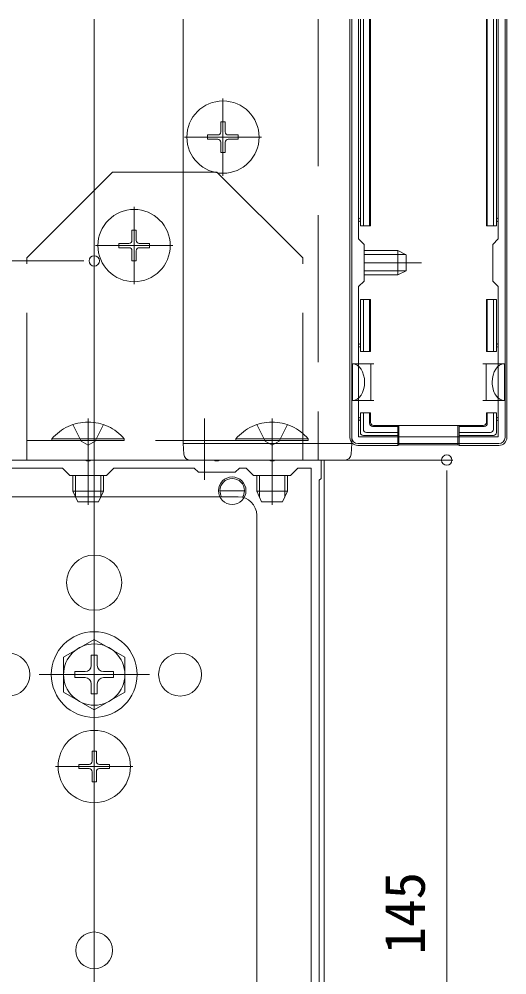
# Model space of a CAD drawing. Units: millimetres, scale not verified. Extents: x -990 to 990, y -1598 to 1604.
# Drawn here: x 707.8 to 787.3, y 345 to 501 of the extents above; entities that cross this region are included whole.
import ezdxf
from ezdxf.enums import TextEntityAlignment as Align

# ---------------------------------------------------------------- set-up
doc = ezdxf.new("R2010")
doc.units = ezdxf.units.MM
doc.header["$LTSCALE"] = 8
doc.linetypes.add('CHAIN2', pattern=[12, 9, -1, 1, -1])
doc.linetypes.add('DASHED3', pattern=[4, 3, -1])
for name, color, linetype, lineweight in [('0-2_YKK_ZWAK', 2, 'Continuous', 9), ('0-3_YKK_11', 4, 'Continuous', 9), ('0-4_YKK_12', 7, 'Continuous', 9), ('0-5_YKK_13', 6, 'Continuous', 9)]:
    doc.layers.add(name, color=color, linetype=linetype, lineweight=lineweight)
doc.styles.add('ＭＳ ゴシック', font='')
doc.styles.get('ＭＳ ゴシック').set_extended_font_data('MS Gothic')

msp = doc.modelspace()

# ---------------------------------------------------------------- linework, layer by layer
at = {"layer": '0-2_YKK_ZWAK'}
for p, q in [((720, 500.974), (720, 267.024)), ((734.5, 431.724), (734.5, 500.974)), ((762, 431.724), (762, 500.974)), ((762, 431.724), (734.5, 431.724)), ((706.5, 429.024), (756.5, 429.024)), ((757.5, 429.024), (757.5, 279.024))]:
    msp.add_line(p, q, dxfattribs=at)
at = {"layer": '0-2_YKK_ZWAK', "linetype": 'DASHED3'}
msp.add_line((756.5, 500.974), (756.5, 429.024), dxfattribs=at)
at = {"layer": '0-2_YKK_ZWAK'}
msp.add_circle((742.5, 424.024), 2.25, dxfattribs=at)
at = {"layer": '0-3_YKK_11'}
for p, q in [((761.7, 432.721), (761.7, 500.974)), ((763.4, 500.974), (763.4, 467.224)), ((763.9, 467.224), (763.9, 500.974)), ((764.9, 500.974), (764.9, 467.224)), ((765.048, 500.974), (765.048, 467.224)), ((783.952, 500.974), (783.952, 467.224)), ((784.1, 500.974), (784.1, 467.224)), ((785.1, 500.974), (785.1, 467.224)), ((785.6, 467.224), (785.6, 500.974)), ((787.3, 432.721), (787.3, 500.974)), ((741.35, 484.224), (740.65, 484.224)), ((740.65, 484.224), (740.65, 482.574)), ((741.35, 484.224), (741.35, 482.574)), ((738.5, 482.074), (738.5, 481.374)), ((740.15, 482.074), (738.5, 482.074)), ((743.5, 482.074), (741.85, 482.074)), ((743.5, 482.074), (743.5, 481.374)), ((740.15, 481.374), (738.5, 481.374)), ((740.65, 480.874), (740.65, 479.224)), ((741.35, 480.874), (741.35, 479.224)), ((743.5, 481.374), (741.85, 481.374)), ((741.35, 479.224), (740.65, 479.224)), ((726.85, 466.524), (726.15, 466.524)), ((726.15, 466.524), (726.15, 464.874)), ((726.85, 466.524), (726.85, 464.874)), ((763.4, 467.224), (763.9, 467.224)), ((764.9, 467.224), (763.9, 467.224)), ((764.9, 467.224), (765.048, 467.224)), ((784.1, 467.224), (783.952, 467.224)), ((784.1, 467.224), (785.1, 467.224)), ((785.1, 467.224), (785.6, 467.224)), ((724, 464.374), (724, 463.674)), ((725.65, 464.374), (724, 464.374)), ((725.65, 463.674), (724, 463.674)), ((726.15, 463.174), (726.15, 461.524)), ((726.85, 463.174), (726.85, 461.524)), ((729, 464.374), (727.35, 464.374)), ((729, 463.674), (727.35, 463.674)), ((729, 464.374), (729, 463.674)), ((764, 463.224), (769.5, 463.224)), ((770.9, 462.524), (769.5, 463.224)), ((764, 462.57), (770.809, 462.57)), ((770.9, 459.924), (770.9, 462.524)), ((726.85, 461.524), (726.15, 461.524)), ((764, 459.878), (770.809, 459.878)), ((770.9, 459.924), (769.5, 459.224)), ((763.4, 455.224), (763.4, 446.724)), ((763.9, 455.224), (763.4, 455.224)), ((764.9, 455.224), (764.9, 446.724)), ((764.9, 455.224), (765.048, 455.224)), ((765.048, 455.224), (765.048, 446.724)), ((783.952, 455.224), (783.952, 446.724)), ((784.1, 455.224), (783.952, 455.224)), ((785.1, 455.224), (784.1, 455.224)), ((785.1, 455.224), (785.1, 446.724)), ((785.6, 455.224), (785.1, 455.224)), ((785.6, 446.724), (785.6, 455.224)), ((763.4, 446.724), (763.9, 446.724)), ((764.9, 446.724), (763.9, 446.724)), ((764.9, 446.724), (765.048, 446.724)), ((784.1, 446.724), (783.952, 446.724)), ((785.1, 446.724), (785.6, 446.724)), ((762.1, 444.724), (763.6, 444.724)), ((762.1, 438.724), (762.1, 444.724)), ((765.6, 444.724), (765.1, 444.724)), ((783.9, 444.724), (783.4, 444.724)), ((785.4, 444.724), (786.9, 444.724)), ((786.9, 438.724), (786.9, 444.724)), ((763.6, 438.724), (762.1, 438.724)), ((765.1, 438.724), (765.6, 438.724)), ((783.4, 438.724), (783.9, 438.724)), ((786.9, 438.724), (785.4, 438.724)), ((763.9, 434.017), (763.9, 436.724)), ((763.9, 436.724), (764.9, 436.724)), ((764.9, 436.724), (764.9, 435.024)), ((764.9, 436.724), (765.048, 436.724)), ((765.048, 436.724), (765.048, 435.172)), ((783.952, 436.724), (783.952, 435.172)), ((784.1, 436.724), (783.952, 436.724)), ((784.1, 436.724), (784.1, 435.024)), ((785.1, 436.724), (784.1, 436.724)), ((785.1, 436.724), (785.1, 434.017)), ((785.6, 436.724), (785.1, 436.724)), ((785.6, 433.524), (785.6, 436.724)), ((765.4, 434.524), (769.5, 434.524)), ((765.548, 434.672), (769.5, 434.672)), ((769.5, 434.524), (769.5, 434.672)), ((779.5, 434.672), (769.5, 434.672)), ((769.5, 434.524), (769.5, 433.524)), ((779.3, 434.672), (779.3, 431.516)), ((783.452, 434.672), (779.5, 434.672)), ((779.5, 434.524), (779.5, 434.672)), ((783.6, 434.524), (779.5, 434.524)), ((779.5, 434.524), (779.5, 433.524)), ((763.9, 433.024), (769.5, 433.024)), ((769.5, 433.524), (764.393, 433.524)), ((769.5, 433.024), (769.5, 433.524)), ((769.5, 433.024), (769.5, 431.424)), ((784.607, 433.524), (779.5, 433.524)), ((779.5, 433.524), (779.5, 433.024)), ((779.5, 433.024), (785.1, 433.024)), ((779.5, 433.024), (779.5, 431.424)), ((734.608, 429.963), (734.5, 431.724)), ((734.5, 431.724), (762, 431.724)), ((762, 431.724), (761.892, 429.963)), ((769.5, 431.424), (762.998, 431.424)), ((769.5, 431.424), (769.7, 431.516)), ((779.5, 431.424), (779.3, 431.516)), ((779.5, 431.424), (786.002, 431.424)), ((735.606, 429.024), (760.894, 429.024)), ((743.5, 423.024), (691.5, 423.024)), ((720, 423.024), (720, 418.024)), ((740.5, 424.024), (744.5, 424.024)), ((746.5, 308.024), (746.5, 420.024)), ((720, 399.774), (715, 396.887)), ((720, 399.774), (725, 396.887)), ((715, 391.161), (715, 396.887)), ((719.5, 397.174), (719.5, 395.524)), ((719.5, 397.174), (720.5, 397.174)), ((720.5, 397.174), (720.5, 395.524)), ((725, 396.887), (725, 391.161)), ((718.5, 394.524), (716.85, 394.524)), ((716.85, 393.524), (716.85, 394.524)), ((718.5, 393.524), (716.85, 393.524)), ((723.15, 394.524), (721.5, 394.524)), ((723.15, 393.524), (721.5, 393.524)), ((723.15, 394.524), (723.15, 393.524)), ((719.5, 392.524), (719.5, 390.874)), ((720.5, 392.524), (720.5, 390.874)), ((720, 388.274), (715, 391.161)), ((720.5, 390.874), (719.5, 390.874)), ((720, 388.274), (725, 391.161)), ((719.65, 381.524), (720.35, 381.524)), ((719.65, 381.524), (719.65, 379.874)), ((720.35, 381.524), (720.35, 379.874)), ((717.5, 379.374), (717.5, 378.674)), ((717.5, 379.374), (719.15, 379.374)), ((720.85, 379.374), (722.5, 379.374)), ((722.5, 379.374), (722.5, 378.674)), ((717.5, 378.674), (719.15, 378.674)), ((719.65, 378.174), (719.65, 376.524)), ((720.35, 378.174), (720.35, 376.524)), ((720.85, 378.674), (722.5, 378.674)), ((719.65, 376.524), (720.35, 376.524))]:
    msp.add_line(p, q, dxfattribs=at)
at = {"layer": '0-3_YKK_11', "linetype": 'CHAIN2'}
for p, q in [((741, 475.424), (741, 488.024)), ((747.3, 481.724), (734.7, 481.724)), ((726.5, 457.724), (726.5, 470.324)), ((726.5, 469.324), (726.5, 458.724)), ((732.8, 464.024), (720.2, 464.024)), ((721.2, 464.024), (731.8, 464.024)), ((764, 461.224), (773.4, 461.224)), ((719, 435.824), (719, 425.824)), ((719, 435.724), (719, 421.724)), ((738, 435.824), (738, 425.824)), ((749, 435.824), (749, 425.824)), ((749, 435.724), (749, 421.724)), ((720, 385.024), (720, 403.024)), ((729, 394.024), (711, 394.024)), ((720, 372.724), (720, 385.324)), ((713.7, 379.024), (726.3, 379.024))]:
    msp.add_line(p, q, dxfattribs=at)
at = {"layer": '0-3_YKK_11', "linetype": 'DASHED3'}
for p, q in [((723, 476.024), (709, 462.024)), ((740, 476.024), (723, 476.024)), ((740, 476.024), (754, 462.024)), ((709, 429.024), (709, 462.024)), ((754, 429.024), (754, 462.024)), ((716.5, 434.807), (717.855, 432.089)), ((721.5, 434.807), (720.145, 432.089)), ((746.5, 434.807), (747.855, 432.089)), ((751.5, 434.807), (750.145, 432.089)), ((754, 432.224), (709, 432.224)), ((713.1, 432.472), (713.1, 432.224)), ((713.1, 432.472), (724.9, 432.472)), ((724.9, 432.224), (713.1, 432.224)), ((719, 431.48), (717.855, 432.089)), ((719, 431.48), (720.145, 432.089)), ((724.9, 432.472), (724.9, 432.224)), ((743.1, 432.472), (743.1, 432.224)), ((743.1, 432.472), (754.9, 432.472)), ((754.9, 432.224), (743.1, 432.224)), ((749, 431.48), (747.855, 432.089)), ((749, 431.48), (750.145, 432.089)), ((754.9, 432.472), (754.9, 432.224)), ((754, 429.024), (709, 429.024)), ((716.5, 426.524), (716.5, 423.924)), ((716.933, 426.524), (716.933, 423.004)), ((721.067, 426.524), (721.067, 423.004)), ((721.5, 426.524), (721.5, 423.924)), ((746.5, 426.524), (746.5, 423.924)), ((746.933, 426.524), (746.933, 423.004)), ((751.067, 426.524), (751.067, 423.004)), ((751.5, 426.524), (751.5, 423.924)), ((716.5, 423.924), (717.3, 422.224)), ((716.5, 423.924), (721.5, 423.924)), ((720.7, 422.224), (721.5, 423.924)), ((746.5, 423.924), (747.3, 422.224)), ((746.5, 423.924), (751.5, 423.924)), ((750.7, 422.224), (751.5, 423.924)), ((717.3, 422.224), (720.7, 422.224)), ((747.3, 422.224), (750.7, 422.224))]:
    msp.add_line(p, q, dxfattribs=at)
at = {"layer": '0-3_YKK_11'}
for points in [[(764, 459.224), (769.5, 459.224), (769.5, 463.224)], [(763.9, 446.724), (763.9, 455.224), (764.9, 455.224)], [(784.1, 455.224), (784.1, 446.724), (785.1, 446.724)], [(765.1, 441.724), (765.1, 444.724), (763.6, 444.724)], [(785.4, 444.724), (783.9, 444.724), (783.9, 441.724)], [(763.6, 438.724), (765.1, 438.724), (765.1, 441.724)], [(783.9, 441.724), (783.9, 438.724), (785.4, 438.724)], [(763.9, 436.724), (763.4, 436.724), (763.4, 433.524)], [(769.7, 434.672), (769.7, 431.516), (779.3, 431.516)]]:
    msp.add_lwpolyline(points, dxfattribs=at)
for centre, radius in [((741, 481.724), 5.9), ((726.5, 464.024), 5.9), ((720, 409.024), 4.5), ((720, 394.024), 7), ((720, 394.024), 5), ((706, 394.024), 3.5), ((734, 394.024), 3.5), ((720, 379.024), 5.9), ((720, 349.024), 3)]:
    msp.add_circle(centre, radius, dxfattribs=at)
for centre, radius, start, end in [((740.15, 482.574), 0.5, 270, 0), ((741.85, 482.574), 0.5, 180, 270), ((740.15, 480.874), 0.5, 0, 90), ((741.85, 480.874), 0.5, 90, 180), ((763.4, 468.224), 0.3, 90, 270), ((785.6, 468.224), 0.3, 270, 90), ((725.65, 464.874), 0.5, 270, 0), ((727.35, 464.874), 0.5, 180, 270), ((725.65, 463.174), 0.5, 0, 90), ((727.35, 463.174), 0.5, 90, 180), ((763.4, 447.724), 0.3, 90, 270), ((785.6, 447.724), 0.3, 270, 90), ((763.4, 435.724), 0.3, 90, 270), ((785.6, 435.724), 0.3, 270, 90), ((763.9, 433.524), 0.5, 180, 180.77436), ((763.9, 433.524), 0.5, 180.77436, 269.22564), ((763.9, 433.524), 0.5, 269.22564, 270), ((785.1, 433.524), 0.5, 270, 270.77436), ((785.1, 433.524), 0.5, 270.77436, 359.22564), ((785.1, 433.524), 0.5, 359.22564, 0), ((735.606, 430.024), 1, 183.5, 270), ((760.894, 430.024), 1, 270, 356.5), ((742.5, 424.024), 2, 90, 180), ((742.5, 424.024), 2, 0, 90), ((742.5, 424.024), 2, 180, 210), ((743.5, 420.024), 3, 0, 90), ((742.5, 424.024), 2, 327.3501, 0), ((718.5, 395.524), 1, 270, 0), ((721.5, 395.524), 1, 180, 270), ((718.5, 392.524), 1, 0, 90), ((721.5, 392.524), 1, 90, 180), ((719.15, 379.874), 0.5, 270, 0), ((720.85, 379.874), 0.5, 180, 270), ((719.15, 378.174), 0.5, 0, 90), ((720.85, 378.174), 0.5, 90, 180)]:
    msp.add_arc(centre, radius, start, end, dxfattribs=at)
at = {"layer": '0-3_YKK_11', "linetype": 'DASHED3'}
for centre in [(719, 427.524), (749, 427.524)]:
    msp.add_arc(centre, 7.7, 39.98312, 140.01688, dxfattribs=at)
at = {"layer": '0-3_YKK_11'}
for centre, major_axis, ratio, start_param, end_param in [((762.1, 441.724), (0, 3), 0.666667, 4.712389, 6.2831853), ((786.9, 441.724), (0, 3), 0.666667, 0, 1.5707963), ((762.1, 441.724), (0, 3), 0.666667, 3.1415927, 4.712389), ((786.9, 441.724), (0, 3), 0.666667, 1.5707963, 3.1415927), ((765.548, 435.172), (-0.354, -0.354), 0.999924, 5.4978252, 7.0685454), ((783.452, 435.172), (0.354, -0.354), 0.999924, 5.4978252, 7.0685454), ((764.407, 434.031), (-0.363, -0.363), 0.973329, 5.5113023, 7.0550683), ((765.4, 435.024), (-0.354, -0.354), 0.999924, 5.4978252, 7.0685454), ((783.6, 435.024), (0.354, -0.354), 0.999924, 5.4978252, 7.0685454), ((784.593, 434.031), (-0.363, 0.363), 0.973329, 2.3697096, 3.9134757), ((763.002, 432.726), (-0.923, -0.923), 0.99628, 5.4996506, 7.06672), ((785.998, 432.726), (0.923, -0.923), 0.99628, 5.4996506, 7.06672)]:
    msp.add_ellipse(centre, major_axis=major_axis, ratio=ratio, start_param=start_param, end_param=end_param, dxfattribs=at)
at = {"layer": '0-4_YKK_12'}
for p, q in [((762, 432.724), (762, 500.974)), ((785.9, 500.974), (785.9, 465.124)), ((785.9, 500.974), (785.9, 465.124)), ((787, 500.974), (787, 432.724)), ((786, 431.724), (763, 431.724))]:
    msp.add_line(p, q, dxfattribs=at)
for points in [[(785.9, 465.124), (785, 464.224), (785, 458.224), (785.9, 457.324), (785.9, 432.824), (763.1, 432.824), (763.1, 457.324), (764, 458.224), (764, 464.224), (763.1, 465.124), (763.1, 500.974)], [(685, 429.024), (718.542, 429.024), (718.725, 428.904), (719.275, 428.904), (719.458, 429.024), (739.542, 429.024), (739.725, 428.904), (740.275, 428.904), (740.458, 429.024), (748.542, 429.024), (748.725, 428.904), (749.275, 428.904), (749.458, 429.024), (757, 429.024), (757, 426.024), (756.7, 425.724)], [(755.4, 291.166), (755.4, 427.724), (753.2, 427.724), (752, 426.524), (746, 426.524), (744.8, 427.724), (743.7, 427.724), (743, 427.024), (737, 427.024), (736.3, 427.724), (723.2, 427.724), (722, 426.524), (716, 426.524), (714.8, 427.724), (705.7, 427.724)], [(732.4, 289.524), (732.4, 285.524), (749.67, 285.524), (755.4, 291.166), (755.4, 427.724)], [(756.7, 425.724), (756.7, 292.324), (757, 292.024), (757, 284.024), (755.5, 284.024), (755.5, 288.923), (755.132, 289.078), (750, 284.024), (724.5, 284.024), (724.5, 285.024)]]:
    msp.add_lwpolyline(points, dxfattribs=at)
for centre, start, end in [((763, 432.724), 180.00001, 269.99999), ((786, 432.724), 270.00001, 359.99999)]:
    msp.add_arc(centre, 1, start, end, dxfattribs=at)
at = {"layer": '0-5_YKK_13'}
for p, q in [((720, 430.024), (720, 462.524)), ((690.9, 461.524), (716.6, 461.524)), ((718.3, 461.524), (716.6, 461.524)), ((757.7, 429.024), (778.5, 429.024)), ((777.5, 427.324), (777.5, 425.624)), ((777.5, 425.624), (777.5, 287.424))]:
    msp.add_line(p, q, dxfattribs=at)
for centre, start, end in [((720, 461.524), 0, 180), ((720, 461.524), 180, 0), ((777.5, 429.024), 90, 270), ((777.5, 429.024), 270, 90)]:
    msp.add_arc(centre, 0.85, start, end, dxfattribs=at)

# ---------------------------------------------------------------- texts
at = {"layer": '0-5_YKK_13', "style": 'ＭＳ ゴシック'}
msp.add_text('145', height=6.598, rotation=90, dxfattribs=at).set_placement((775.9, 348.364), align=Align.BOTTOM_LEFT)

doc.saveas('drawing.dxf')
